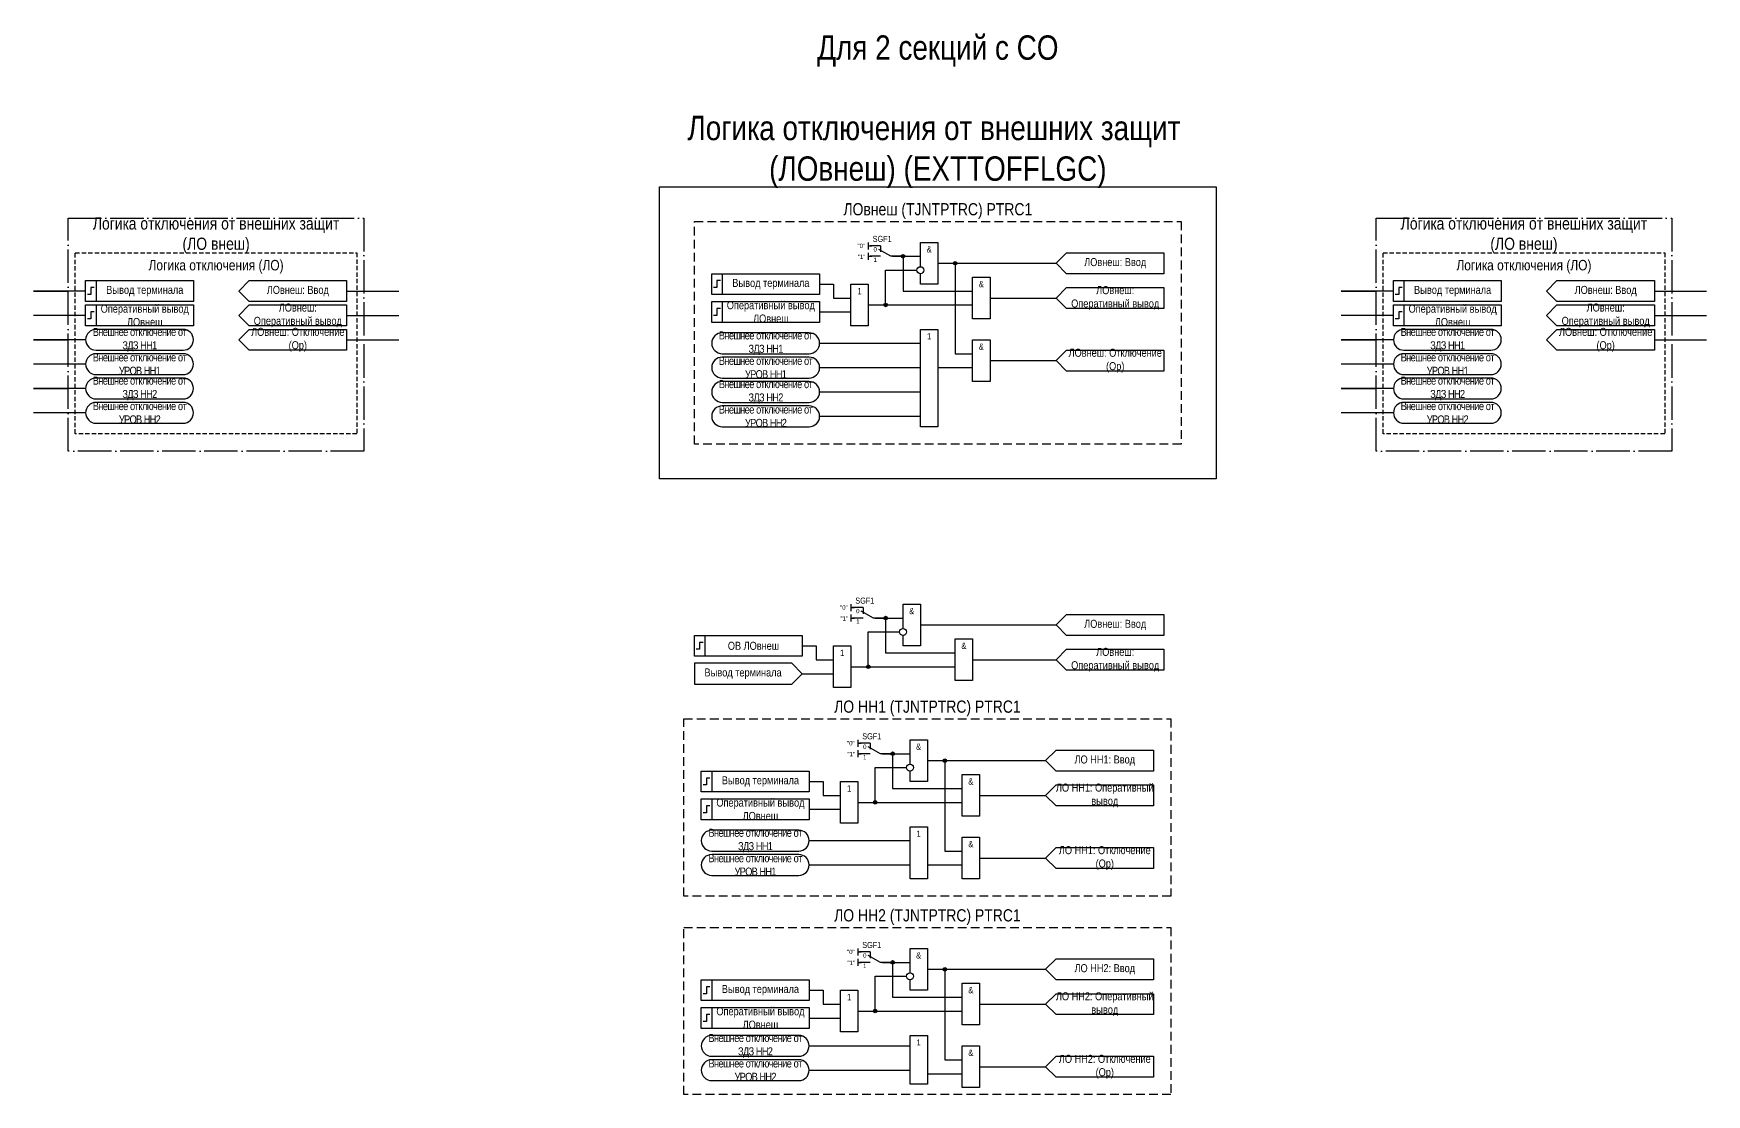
# Model space of a CAD drawing. Header units: millimetres. Extents: x -2568 to 301, y -166 to 1021.
# Drawn here: x -180 to 301, y -166 to 139.1 of the extents above; entities that cross this region are included whole.
import ezdxf
from ezdxf.enums import TextEntityAlignment as Align

# ---------------------------------------------------------------- set-up
doc = ezdxf.new("R2010")
doc.units = ezdxf.units.MM
doc.linetypes.add('ACAD_ISO04W100', pattern=[30, 24, -3, 0, -3])
doc.linetypes.add('штриховая2', pattern=[0.375, 0.25, -0.125])
doc.layers.add('TEXT', color=7, linetype='Continuous', lineweight=25)
doc.layers.add('Основная', color=7, linetype='Continuous')
doc.styles.add('2.5_Gost_RD', font='ARIALN.TTF', dxfattribs={"height": 2.5})
doc.styles.add('3.5_Gost_RD', font='ARIALN.TTF', dxfattribs={"height": 3.5})
doc.styles.add('Вывод', font='ARIALN.TTF', dxfattribs={"height": 2.5})
doc.styles.add('Компонент', font='ARIALN.TTF', dxfattribs={"height": 3.5})

# ---------------------------------------------------------------- blocks, each defined once
blk = doc.blocks.new('*U958')
at = {"layer": 'Основная', "color": 0}
blk.add_line((0, 0), (7, 4), dxfattribs=at)
at = {"layer": 'Основная', "ltscale": 0.35}
blk.add_line((6, 6), (6, 2.5), dxfattribs=at)
blk = doc.blocks.new('*U985')
at = {"layer": 'Основная', "color": 0}
for p, q in [((-3, 6), (-9, 6)), ((-3, 0), (-9, 0)), ((9, 0), (3, 0))]:
    blk.add_line(p, q, dxfattribs=at)
at = {"layer": 'Основная', "ltscale": 0.25, "xscale": -1}
blk.add_blockref('*U958', (3, 0), dxfattribs=at)
at = {"layer": 'Основная'}
for tag, height, style, p in [('ОУ', 3.5, 'Компонент', (-2, 10)), ('В1', 2.5, 'Вывод', (-14, 6)), ('В2', 2.5, 'Вывод', (-6, 4)), ('В3', 2.5, 'Вывод', (-6, -2))]:
    blk.add_attdef(tag, text='', height=height, dxfattribs=dict(at, style=style)).set_placement(p, align=Align.MIDDLE_CENTER)
blk = doc.blocks.new('Точка')
at = {"ltscale": 100}
h = blk.add_hatch(color=256, dxfattribs=at)
h.dxf.hatch_style = 1
edge = h.paths.add_edge_path()
edge.add_arc((0, 0), 0.5, 0, 360)
blk.add_circle((0, 0), 0.5, dxfattribs=at)

msp = doc.modelspace()

# ---------------------------------------------------------------- linework, layer by layer
at = {"ltscale": 100}
for p, q in [((60, 79), (60, 77)), ((60, 78), (61, 78)), ((60, 76), (60, 74)), ((60, 75), (61, 75)), ((-165, 65), (-180, 65)), ((-180, 65), (-170, 65)), ((-90, 65), (-75, 65)), ((211, 65), (196, 65)), ((196, 65), (206, 65)), ((286, 65), (301, 65)), ((-165, 58), (-180, 58)), ((-90, 58), (-75, 58)), ((211, 58), (196, 58)), ((286, 58), (301, 58)), ((-165, 51), (-180, 51)), ((-180, 51), (-170, 51)), ((-90, 51), (-75, 51)), ((211, 51), (196, 51)), ((196, 51), (206, 51)), ((286, 51), (301, 51)), ((-165, 44), (-180, 44)), ((117, 48), (114, 45)), ((114, 45), (117, 42)), ((211, 44), (196, 44)), ((80, 43), (90, 43)), ((-165, 37), (-180, 37)), ((-180, 37), (-170, 37)), ((211, 37), (196, 37)), ((196, 37), (206, 37)), ((-165, 30), (-180, 30)), ((211, 30), (196, 30)), ((55, -25), (55, -27)), ((55, -26), (56, -26)), ((55, -28), (55, -30)), ((55, -29), (56, -29)), ((50, -41), (50, -41)), ((57, -64), (57, -66)), ((57, -65), (58, -65)), ((57, -67), (57, -69)), ((57, -68), (58, -68)), ((114, -95), (111, -98)), ((77, -100), (87, -100)), ((111, -98), (114, -101)), ((57, -124), (57, -126)), ((57, -125), (58, -125)), ((57, -127), (57, -129)), ((57, -128), (58, -128)), ((114, -155), (111, -158)), ((111, -158), (114, -161)), ((77, -160), (87, -160))]:
    msp.add_line(p, q, dxfattribs=at)
at = {"color": 3, "ltscale": 100}
msp.add_lwpolyline([(0, 95), (160, 95), (160, 11), (0, 11)], close=True, dxfattribs=at)
at = {"color": 251, "linetype": 'ACAD_ISO04W100', "lineweight": 30, "ltscale": 0.4, "true_color": 0x58595b}
for points in [[(-170, 86), (-85, 86), (-85, 19), (-170, 19)], [(206, 86), (291, 86), (291, 19), (206, 19)]]:
    msp.add_lwpolyline(points, close=True, dxfattribs=at)
at = {"linetype": 'штриховая2', "ltscale": 10}
for points in [[(10, 85), (150, 85), (150, 21), (10, 21)], [(7, -58), (147, -58), (147, -109), (7, -109)], [(7, -118), (147, -118), (147, -166), (7, -166)]]:
    msp.add_lwpolyline(points, close=True, dxfattribs=at)
at = {"ltscale": 100}
for points in [[(75, 72), (75, 79), (80, 79), (80, 67), (75, 67), (75, 70)], [(67, 75), (75, 75)], [(67, 75), (70, 75), (70, 65), (90, 65)], [(80, 73), (114, 73)], [(80, 73), (85, 73), (85, 47), (90, 47)], [(114, 73), (117, 76), (145, 76), (145, 70), (117, 70), (114, 73)], [(-121, 65), (-118, 68), (-90, 68), (-90, 62), (-118, 62), (-121, 65)], [(60, 61), (65, 61), (65, 71), (74, 71)], [(255, 65), (258, 68), (286, 68), (286, 62), (258, 62), (255, 65)], [(46, 67), (50, 67), (50, 63), (55, 63)], [(95, 63), (114, 63)], [(114, 63), (117, 66), (145, 66), (145, 60), (117, 60), (114, 63)], [(-121, 58), (-118, 61), (-90, 61), (-90, 55), (-118, 55), (-121, 58)], [(46, 59), (55, 59)], [(60, 61), (90, 61)], [(255, 58), (258, 61), (286, 61), (286, 55), (258, 55), (255, 58)], [(75, 26), (75, 54), (80, 54), (80, 26), (75, 26), (75, 26)], [(46, 50), (75, 50)], [(95, 45), (114, 45)], [(114, 45), (117, 48), (145, 48), (145, 42), (117, 42), (114, 45)], [(46, 43), (75, 43)], [(46, 36), (75, 36)], [(46, 29), (75, 29)], [(70, -32), (70, -25), (75, -25), (75, -37), (70, -37), (70, -34)], [(114, -31), (117, -28), (145, -28), (145, -34), (117, -34), (114, -31)], [(55, -43), (60, -43), (60, -33), (69, -33)], [(62, -29), (70, -29)], [(62, -29), (65, -29), (65, -39), (85, -39)], [(75, -31), (114, -31)], [(41, -37), (45, -37), (45, -41), (50, -41)], [(114, -41), (117, -38), (145, -38), (145, -44), (117, -44), (114, -41)], [(55, -43), (85, -43)], [(90, -41), (114, -41)], [(41, -45), (50, -45)], [(72, -71), (72, -64), (77, -64), (77, -76), (72, -76), (72, -73)], [(111, -70), (114, -67), (142, -67), (142, -73), (114, -73), (111, -70)], [(57, -82), (62, -82), (62, -72), (71, -72)], [(64, -68), (72, -68)], [(64, -68), (67, -68), (67, -78), (87, -78)], [(77, -70), (111, -70)], [(77, -70), (82, -70), (82, -96), (87, -96)], [(43, -76), (47, -76), (47, -80), (52, -80)], [(92, -80), (111, -80)], [(111, -80), (114, -77), (142, -77), (142, -83), (114, -83), (111, -80)], [(43, -84), (52, -84)], [(57, -82), (87, -82)], [(72, -104), (72, -89), (77, -89), (77, -104), (72, -104), (72, -104)], [(43, -93), (72, -93)], [(111, -98), (114, -95), (142, -95), (142, -101), (114, -101), (111, -98)], [(43, -100), (72, -100)], [(92, -98), (111, -98)], [(72, -131), (72, -124), (77, -124), (77, -136), (72, -136), (72, -133)], [(64, -128), (72, -128)], [(64, -128), (67, -128), (67, -138), (87, -138)], [(111, -130), (114, -127), (142, -127), (142, -133), (114, -133), (111, -130)], [(57, -142), (62, -142), (62, -132), (71, -132)], [(77, -130), (111, -130)], [(77, -130), (82, -130), (82, -156), (87, -156)], [(43, -136), (47, -136), (47, -140), (52, -140)], [(111, -140), (114, -137), (142, -137), (142, -143), (114, -143), (111, -140)], [(43, -144), (52, -144)], [(57, -142), (87, -142)], [(92, -140), (111, -140)], [(72, -163), (72, -149), (77, -149), (77, -163), (72, -163), (72, -163)], [(43, -152), (72, -152)], [(92, -158), (111, -158)], [(111, -158), (114, -155), (142, -155), (142, -161), (114, -161), (111, -158)], [(43, -159), (72, -159)]]:
    msp.add_lwpolyline(points, dxfattribs=at)
at = {"linetype": 'штриховая2', "ltscale": 5}
for points in [[(-168, 76), (-87, 76), (-87, 24), (-168, 24)], [(208, 76), (289, 76), (289, 24), (208, 24)]]:
    msp.add_lwpolyline(points, close=True, dxfattribs=at)
at = {"ltscale": 100}
for points in [[(-165, 68), (-162, 68), (-162, 62), (-165, 62)], [(-165, 68), (-134, 68), (-134, 62), (-165, 62)], [(15, 70), (46, 70), (46, 64), (15, 64)], [(15, 70), (18, 70), (18, 64), (15, 64)], [(90, 69), (95, 69), (95, 57), (90, 57)], [(211, 68), (214, 68), (214, 62), (211, 62)], [(211, 68), (242, 68), (242, 62), (211, 62)], [(55, 67), (60, 67), (60, 55), (55, 55)], [(-165, 61), (-162, 61), (-162, 55), (-165, 55)], [(-165, 61), (-134, 61), (-134, 55), (-165, 55)], [(15, 62), (18, 62), (18, 56), (15, 56)], [(15, 62), (46, 62), (46, 56), (15, 56)], [(211, 61), (214, 61), (214, 55), (211, 55)], [(211, 61), (242, 61), (242, 55), (211, 55)], [(90, 51), (95, 51), (95, 39), (90, 39)], [(10, -34), (41, -34), (41, -40), (10, -40)], [(10, -34), (13, -34), (13, -40), (10, -40)], [(50, -37), (55, -37), (55, -49), (50, -49)], [(85, -35), (90, -35), (90, -47), (85, -47)], [(10, -42), (10, -48), (38, -48), (41, -45), (38, -42)], [(12, -73), (43, -73), (43, -79), (12, -79)], [(12, -73), (15, -73), (15, -79), (12, -79)], [(52, -76), (57, -76), (57, -88), (52, -88)], [(87, -74), (92, -74), (92, -86), (87, -86)], [(12, -81), (15, -81), (15, -87), (12, -87)], [(12, -81), (43, -81), (43, -87), (12, -87)], [(87, -92), (92, -92), (92, -104), (87, -104)], [(12, -133), (43, -133), (43, -139), (12, -139)], [(12, -133), (15, -133), (15, -139), (12, -139)], [(87, -134), (92, -134), (92, -146), (87, -146)], [(52, -136), (57, -136), (57, -148), (52, -148)], [(12, -141), (15, -141), (15, -147), (12, -147)], [(12, -141), (43, -141), (43, -147), (12, -147)], [(87, -152), (92, -152), (92, -164), (87, -164)]]:
    msp.add_lwpolyline(points, close=True, dxfattribs=at)
at = {"lineweight": 30, "ltscale": 100}
for points in [[(17.5, 68), (16.5, 68), (16.5, 66), (15.5, 66)], [(-162.5, 66), (-163.5, 66), (-163.5, 64), (-164.5, 64)], [(213.5, 66), (212.5, 66), (212.5, 64), (211.5, 64)], [(-162.5, 59), (-163.5, 59), (-163.5, 57), (-164.5, 57)], [(17.5, 60), (16.5, 60), (16.5, 58), (15.5, 58)], [(213.5, 59), (212.5, 59), (212.5, 57), (211.5, 57)], [(12.5, -36), (11.5, -36), (11.5, -38), (10.5, -38)], [(14.5, -75), (13.5, -75), (13.5, -77), (12.5, -77)], [(14.5, -83), (13.5, -83), (13.5, -85), (12.5, -85)], [(14.5, -135), (13.5, -135), (13.5, -137), (12.5, -137)], [(14.5, -143), (13.5, -143), (13.5, -145), (12.5, -145)]]:
    msp.add_lwpolyline(points, dxfattribs=at)
at = {"ltscale": 100}
for points in [[(-162, 48), (-137, 48, 1), (-137, 54), (-162, 54, 1)], [(18, 47), (43, 47, 1), (43, 53), (18, 53, 1)], [(214, 48), (239, 48, 1), (239, 54), (214, 54, 1)], [(-162, 41), (-137, 41, 1), (-137, 47), (-162, 47, 1)], [(18, 40), (43, 40, 1), (43, 46), (18, 46, 1)], [(214, 41), (239, 41, 1), (239, 47), (214, 47, 1)], [(-162, 34), (-137, 34, 1), (-137, 40), (-162, 40, 1)], [(18, 33), (43, 33, 1), (43, 39), (18, 39, 1)], [(214, 34), (239, 34, 1), (239, 40), (214, 40, 1)], [(-162, 27), (-137, 27, 1), (-137, 33), (-162, 33, 1)], [(18, 26), (43, 26, 1), (43, 32), (18, 32, 1)], [(214, 27), (239, 27, 1), (239, 33), (214, 33, 1)], [(15, -96), (40, -96, 1), (40, -90), (15, -90, 1)], [(15, -103), (40, -103, 1), (40, -97), (15, -97, 1)], [(15, -155), (40, -155, 1), (40, -149), (15, -149, 1)], [(15, -162), (40, -162, 1), (40, -156), (15, -156, 1)]]:
    msp.add_lwpolyline(points, format="xyb", close=True, dxfattribs=at)
for centre in [(75, 71), (70, -33), (72, -72), (72, -132)]:
    msp.add_circle(centre, 1)
at = {"layer": 'Основная', "ltscale": 100}
for points in [[(-90, 54), (-90, 48), (-118, 48), (-121, 51), (-118, 54)], [(286, 54), (286, 48), (258, 48), (255, 51), (258, 54)]]:
    msp.add_lwpolyline(points, close=True, dxfattribs=at)

# ---------------------------------------------------------------- block references
at = {"ltscale": 100}
for p in [(70, 75), (85, 73), (65, 61), (65, -29), (60, -43), (67, -68), (82, -70), (62, -82), (67, -128), (82, -130), (62, -142)]:
    msp.add_blockref('Точка', p, dxfattribs=at)
at = {"layer": 'Основная', "ltscale": 0.25, "xscale": 0.5, "yscale": 0.5, "zscale": 0.5}
for p in [(65, 75), (60, -29), (62, -68), (62, -128)]:
    msp.add_blockref('*U985', p, dxfattribs=at).add_auto_attribs({'ОУ': 'SGF1', 'В1': '"0"', 'В2': '0', 'В3': '1'})

# ---------------------------------------------------------------- texts
at = {"color": 30, "ltscale": 100, "attachment_point": 5, "style": '3.5_Gost_RD'}
for s, insert, char_height, width in [('{\\C3;Для 2 секций с СО}', (80, 134), 7, 160), ('{\\C3;Логика отключения от внешних защит  (ЛОвнеш) (EXTTOFFLGC)}', (80, 105), 7, 160), ('ЛОвнеш (TJNTPTRC) {\\C6;PTRC1}', (80, 88), 3.5, 140), ('Логика отключения от внешних защит (ЛО внеш)', (-127.5, 81), 3.5, 76.6201), ('Логика отключения от внешних защит (ЛО внеш)', (248.5, 81), 3.5, 76.6201), ('Логика отключения (ЛО)', (-127.5, 72), 3, 81), ('Логика отключения (ЛО)', (248.5, 72), 3, 81), ('ЛО НН1 (TJNTPTRC) {\\C6;PTRC1}', (77, -55), 3.5, 140), ('ЛО НН2 (TJNTPTRC) {\\C6;PTRC1}', (77, -115), 3.5, 140)]:
    msp.add_mtext(s, dxfattribs=dict(at, insert=insert, char_height=char_height, width=width))
at = {"ltscale": 100, "attachment_point": 5, "style": '2.5_Gost_RD'}
for s, insert, char_height, width in [('&', (77.5, 77), 1.8, 5), ('&', (92.5, 67), 1.8, 5), ('1', (57.5, 65), 1.8, 5), ('{\\T0.9;Внешнее отключение от ЗДЗ НН1}', (-149.5, 51), 2.3, 31), ('{\\T0.9;Внешнее отключение от ЗДЗ НН1}', (30.5, 50), 2.3, 31), ('{\\T0.9;Внешнее отключение от ЗДЗ НН1}', (226.5, 51), 2.3, 31), ('1', (77.5, 52), 1.8, 5), ('&', (92.5, 49), 1.8, 5), ('{\\T0.9;Внешнее отключение от УРОВ НН1}', (-149.5, 44), 2.3, 31), ('{\\T0.9;Внешнее отключение от УРОВ НН1}', (30.5, 43), 2.3, 31), ('{\\T0.9;Внешнее отключение от УРОВ НН1}', (226.5, 44), 2.3, 31), ('{\\T0.9;Внешнее отключение от ЗДЗ НН2}', (-149.5, 37), 2.3, 31), ('{\\T0.9;Внешнее отключение от ЗДЗ НН2}', (30.5, 36), 2.3, 31), ('{\\T0.9;Внешнее отключение от ЗДЗ НН2}', (226.5, 37), 2.3, 31), ('{\\T0.9;Внешнее отключение от УРОВ НН2}', (-149.5, 30), 2.3, 31), ('{\\T0.9;Внешнее отключение от УРОВ НН2}', (30.5, 29), 2.3, 31), ('{\\T0.9;Внешнее отключение от УРОВ НН2}', (226.5, 30), 2.3, 31), ('&', (72.5, -27), 1.8, 5), ('ЛОвнеш: Ввод', (131, -31), 2.3, 28), ('1', (52.5, -39), 1.8, 5), ('&', (87.5, -37), 1.8, 5), ('ЛОвнеш: Оперативный вывод', (131, -41), 2.3, 28), ('&', (74.5, -66), 1.8, 5), ('&', (89.5, -76), 1.8, 5), ('1', (54.5, -78), 1.8, 5), ('{\\T0.9;Внешнее отключение от ЗДЗ НН1}', (27.5, -93), 2.3, 31), ('1', (74.5, -91), 1.8, 5), ('&', (89.5, -94), 1.8, 5), ('{\\T0.9;Внешнее отключение от УРОВ НН1}', (27.5, -100), 2.3, 31), ('&', (74.5, -126), 1.8, 5), ('1', (54.5, -138), 1.8, 5), ('&', (89.5, -136), 1.8, 5), ('{\\T0.9;Внешнее отключение от ЗДЗ НН2}', (27.5, -152), 2.3, 31), ('1', (74.5, -151), 1.8, 5), ('&', (89.5, -154), 1.8, 5), ('{\\T0.9;Внешнее отключение от УРОВ НН2}', (27.5, -159), 2.3, 31)]:
    msp.add_mtext(s, dxfattribs=dict(at, insert=insert, char_height=char_height, width=width))
at = {"ltscale": 100, "char_height": 1.25, "attachment_point": 1, "style": '3.5_Gost_RD'}
for insert in [(57, 75.5), (52, -28.5), (54, -67.5), (54, -127.5)]:
    msp.add_mtext_dynamic_manual_height_columns('"1"', width=2, gutter_width=17.5, heights=[0], dxfattribs=dict(at, insert=insert))
at = {"color": 0, "ltscale": 100, "char_height": 2.3, "width": 28, "attachment_point": 5, "style": '2.5_Gost_RD'}
for s, insert in [('{\\C256;Вывод терминала}', (-148, 65)), ('{\\C256;Вывод терминала}', (228, 65)), ('{\\C256;ОВ ЛОвнеш}', (27, -37)), ('{\\C256;Вывод терминала}', (24, -45))]:
    msp.add_mtext(s, dxfattribs=dict(at, insert=insert))
at = {"layer": 'TEXT', "ltscale": 100, "char_height": 2.3, "width": 28, "attachment_point": 5, "style": '2.5_Gost_RD'}
for s, insert in [('ЛОвнеш: Ввод', (131, 73)), ('ЛОвнеш: Ввод', (-104, 65)), ('ЛОвнеш: Оперативный вывод', (131, 63)), ('ЛОвнеш: Ввод', (272, 65)), ('ЛОвнеш: Оперативный вывод', (-104, 58)), ('ЛОвнеш: Оперативный вывод', (272, 58)), ('ЛОвнеш: Отключение (Op)', (-104, 51)), ('ЛОвнеш: Отключение (Op)', (272, 51)), ('ЛОвнеш: Отключение (Op)', (131, 45)), ('ЛО НН1: Ввод', (128, -70)), ('ЛО НН1: Оперативный вывод', (128, -80)), ('ЛО НН1: Отключение (Op)', (128, -98)), ('ЛО НН2: Ввод', (128, -130)), ('ЛО НН2: Оперативный вывод', (128, -140)), ('ЛО НН2: Отключение (Op)', (128, -158))]:
    msp.add_mtext(s, dxfattribs=dict(at, insert=insert))
at = {"layer": 'TEXT', "color": 0, "ltscale": 100, "char_height": 2.3, "width": 28, "attachment_point": 5, "style": '2.5_Gost_RD'}
for s, insert in [('{\\C256;Вывод терминала}', (32, 67)), ('{\\C256;Оперативный вывод ЛОвнеш}', (-148, 58)), ('{\\C256;Оперативный вывод ЛОвнеш}', (32, 59)), ('{\\C256;Оперативный вывод ЛОвнеш}', (228, 58)), ('{\\C256;Вывод терминала}', (29, -76)), ('{\\C256;Оперативный вывод ЛОвнеш}', (29, -84)), ('{\\C256;Вывод терминала}', (29, -136)), ('{\\C256;Оперативный вывод ЛОвнеш}', (29, -144))]:
    msp.add_mtext(s, dxfattribs=dict(at, insert=insert))

doc.saveas('drawing.dxf')
